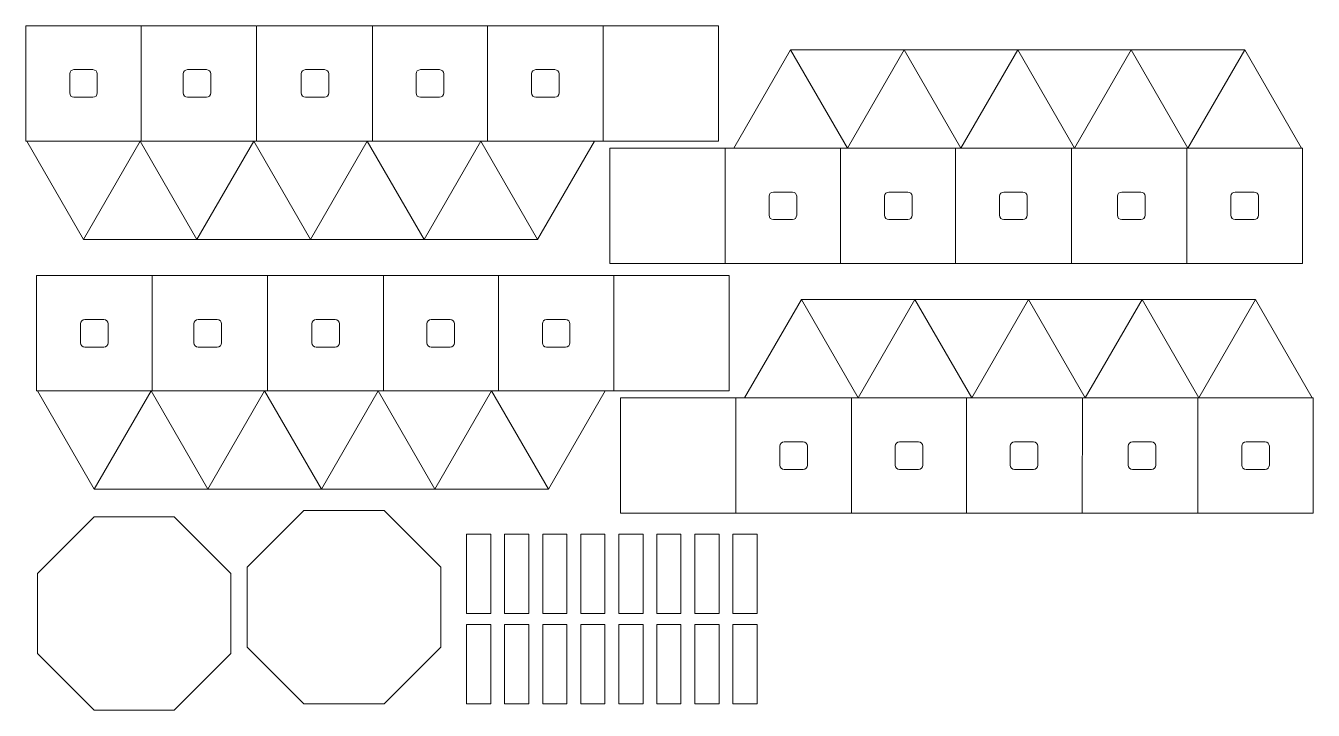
# Model space of a CAD drawing. Header units: inches. Extents: x 0.2 to 22.6, y 11.6 to 23.5.
import ezdxf

# ---------------------------------------------------------------- set-up
doc = ezdxf.new("R2010")
doc.units = ezdxf.units.IN
doc.header["$MEASUREMENT"] = 0
doc.layers.add('Layer 1', color=7, linetype='Continuous')

# ---------------------------------------------------------------- blocks, each defined once
blk = doc.blocks.new('block 2')
at = {"layer": 'Layer 1', "lineweight": 0}
for points in [[(0.184, 23.454), (0.184, 21.448), (2.19, 21.448), (2.19, 23.454), (0.184, 23.454)], [(2.19, 21.448), (4.196, 21.448), (4.196, 23.454), (2.19, 23.454)], [(4.205, 21.448), (6.211, 21.448), (6.211, 23.454), (4.205, 23.454)], [(6.203, 21.448), (8.209, 21.448), (8.209, 23.454), (6.203, 23.454)], [(8.209, 21.448), (10.215, 21.448), (10.215, 23.454), (8.209, 23.454)], [(10.215, 21.448), (12.221, 21.448), (12.221, 23.454), (10.215, 23.454)], [(0.2, 21.448), (1.186, 19.739), (2.173, 21.448)], [(1.186, 19.739), (3.159, 19.739), (2.173, 21.448)], [(1.214, 21.448), (1.214, 21.448)], [(3.159, 19.739), (4.146, 21.448)], [(3.159, 19.739), (5.132, 19.739), (4.146, 21.448)], [(5.132, 19.739), (6.118, 21.448)], [(5.132, 19.739), (7.105, 19.739), (6.118, 21.448)], [(7.105, 19.739), (8.091, 21.448)], [(7.105, 19.739), (9.078, 19.739), (8.091, 21.448)], [(9.078, 19.739), (10.064, 21.448)]]:
    blk.add_lwpolyline(points, dxfattribs=at)
for points in [[(1.427, 22.286), (1.427, 22.245), (1.393, 22.211), (1.352, 22.211), (1.352, 22.211), (1.022, 22.211), (1.022, 22.211), (0.981, 22.211), (0.947, 22.245), (0.947, 22.286), (0.947, 22.286), (0.947, 22.616), (0.947, 22.616), (0.947, 22.657), (0.981, 22.691), (1.022, 22.691), (1.022, 22.691), (1.352, 22.691), (1.352, 22.691), (1.393, 22.691), (1.427, 22.657), (1.427, 22.616), (1.427, 22.616), (1.427, 22.286), (1.427, 22.286)], [(3.399, 22.286), (3.399, 22.245), (3.365, 22.211), (3.324, 22.211), (3.324, 22.211), (2.994, 22.211), (2.994, 22.211), (2.953, 22.211), (2.919, 22.245), (2.919, 22.286), (2.919, 22.286), (2.919, 22.616), (2.919, 22.616), (2.919, 22.657), (2.953, 22.691), (2.994, 22.691), (2.994, 22.691), (3.324, 22.691), (3.324, 22.691), (3.365, 22.691), (3.399, 22.657), (3.399, 22.616), (3.399, 22.616), (3.399, 22.286), (3.399, 22.286)], [(5.448, 22.286), (5.448, 22.245), (5.414, 22.211), (5.373, 22.211), (5.373, 22.211), (5.043, 22.211), (5.043, 22.211), (5.001, 22.211), (4.968, 22.245), (4.968, 22.286), (4.968, 22.286), (4.968, 22.616), (4.968, 22.616), (4.968, 22.657), (5.001, 22.691), (5.043, 22.691), (5.043, 22.691), (5.373, 22.691), (5.373, 22.691), (5.414, 22.691), (5.448, 22.657), (5.448, 22.616), (5.448, 22.616), (5.448, 22.286), (5.448, 22.286)], [(7.446, 22.286), (7.446, 22.245), (7.412, 22.211), (7.371, 22.211), (7.371, 22.211), (7.041, 22.211), (7.041, 22.211), (6.999, 22.211), (6.966, 22.245), (6.966, 22.286), (6.966, 22.286), (6.966, 22.616), (6.966, 22.616), (6.966, 22.657), (6.999, 22.691), (7.041, 22.691), (7.041, 22.691), (7.371, 22.691), (7.371, 22.691), (7.412, 22.691), (7.446, 22.657), (7.446, 22.616), (7.446, 22.616), (7.446, 22.286), (7.446, 22.286)], [(9.452, 22.286), (9.452, 22.245), (9.418, 22.211), (9.377, 22.211), (9.377, 22.211), (9.047, 22.211), (9.047, 22.211), (9.006, 22.211), (8.972, 22.245), (8.972, 22.286), (8.972, 22.286), (8.972, 22.616), (8.972, 22.616), (8.972, 22.657), (9.006, 22.691), (9.047, 22.691), (9.047, 22.691), (9.377, 22.691), (9.377, 22.691), (9.418, 22.691), (9.452, 22.657), (9.452, 22.616), (9.452, 22.616), (9.452, 22.286), (9.452, 22.286)]]:
    blk.add_open_spline(points, degree=3, knots=[0, 0, 0, 0, 1, 1, 1, 2, 2, 2, 3, 3, 3, 4, 4, 4, 5, 5, 5, 6, 6, 6, 7, 7, 7, 8, 8, 8, 8], dxfattribs=at)
blk = doc.blocks.new('block 3')
at = {"layer": 'Layer 1', "lineweight": 0}
for points in [[(13.473, 23.037), (12.487, 21.328)], [(15.446, 23.037), (13.473, 23.037), (14.46, 21.328)], [(15.446, 23.037), (14.46, 21.328)], [(17.419, 23.037), (15.446, 23.037), (16.432, 21.328)], [(17.419, 23.037), (16.432, 21.328)], [(19.392, 23.037), (17.419, 23.037), (18.405, 21.328)], [(19.392, 23.037), (18.405, 21.328)], [(21.365, 23.037), (19.392, 23.037), (20.378, 21.328)], [(22.351, 21.328), (21.365, 23.037), (20.378, 21.328)], [(12.336, 21.328), (10.33, 21.328), (10.33, 19.322), (12.336, 19.322)], [(14.342, 21.328), (12.336, 21.328), (12.336, 19.322), (14.342, 19.322)], [(16.348, 21.328), (14.342, 21.328), (14.342, 19.322), (16.348, 19.322)], [(18.346, 21.328), (16.34, 21.328), (16.34, 19.322), (18.346, 19.322)], [(20.361, 21.328), (18.355, 21.328), (18.355, 19.322), (20.361, 19.322)], [(22.367, 19.322), (22.367, 21.328), (20.361, 21.328), (20.361, 19.322), (22.367, 19.322)], [(21.337, 21.328), (21.337, 21.328)]]:
    blk.add_lwpolyline(points, dxfattribs=at)
for points in [[(13.099, 20.49), (13.099, 20.531), (13.133, 20.565), (13.174, 20.565), (13.174, 20.565), (13.504, 20.565), (13.504, 20.565), (13.545, 20.565), (13.579, 20.531), (13.579, 20.49), (13.579, 20.49), (13.579, 20.16), (13.579, 20.16), (13.579, 20.119), (13.545, 20.085), (13.504, 20.085), (13.504, 20.085), (13.174, 20.085), (13.174, 20.085), (13.133, 20.085), (13.099, 20.119), (13.099, 20.16), (13.099, 20.16), (13.099, 20.49), (13.099, 20.49)], [(15.105, 20.49), (15.105, 20.531), (15.139, 20.565), (15.18, 20.565), (15.18, 20.565), (15.51, 20.565), (15.51, 20.565), (15.552, 20.565), (15.585, 20.531), (15.585, 20.49), (15.585, 20.49), (15.585, 20.16), (15.585, 20.16), (15.585, 20.119), (15.552, 20.085), (15.51, 20.085), (15.51, 20.085), (15.18, 20.085), (15.18, 20.085), (15.139, 20.085), (15.105, 20.119), (15.105, 20.16), (15.105, 20.16), (15.105, 20.49), (15.105, 20.49)], [(17.103, 20.49), (17.103, 20.531), (17.137, 20.565), (17.178, 20.565), (17.178, 20.565), (17.508, 20.565), (17.508, 20.565), (17.549, 20.565), (17.583, 20.531), (17.583, 20.49), (17.583, 20.49), (17.583, 20.16), (17.583, 20.16), (17.583, 20.119), (17.549, 20.085), (17.508, 20.085), (17.508, 20.085), (17.178, 20.085), (17.178, 20.085), (17.137, 20.085), (17.103, 20.119), (17.103, 20.16), (17.103, 20.16), (17.103, 20.49), (17.103, 20.49)], [(19.152, 20.49), (19.152, 20.531), (19.185, 20.565), (19.227, 20.565), (19.227, 20.565), (19.557, 20.565), (19.557, 20.565), (19.598, 20.565), (19.632, 20.531), (19.632, 20.49), (19.632, 20.49), (19.632, 20.16), (19.632, 20.16), (19.632, 20.119), (19.598, 20.085), (19.557, 20.085), (19.557, 20.085), (19.227, 20.085), (19.227, 20.085), (19.185, 20.085), (19.152, 20.119), (19.152, 20.16), (19.152, 20.16), (19.152, 20.49), (19.152, 20.49)], [(21.124, 20.49), (21.124, 20.531), (21.158, 20.565), (21.199, 20.565), (21.199, 20.565), (21.529, 20.565), (21.529, 20.565), (21.57, 20.565), (21.604, 20.531), (21.604, 20.49), (21.604, 20.49), (21.604, 20.16), (21.604, 20.16), (21.604, 20.119), (21.57, 20.085), (21.529, 20.085), (21.529, 20.085), (21.199, 20.085), (21.199, 20.085), (21.158, 20.085), (21.124, 20.119), (21.124, 20.16), (21.124, 20.16), (21.124, 20.49), (21.124, 20.49)]]:
    blk.add_open_spline(points, degree=3, knots=[0, 0, 0, 0, 1, 1, 1, 2, 2, 2, 3, 3, 3, 4, 4, 4, 5, 5, 5, 6, 6, 6, 7, 7, 7, 8, 8, 8, 8], dxfattribs=at)
blk = doc.blocks.new('block 4')
at = {"layer": 'Layer 1', "lineweight": 0}
for points in [[(0.372, 19.114), (0.372, 17.108), (2.378, 17.108), (2.378, 19.114), (0.372, 19.114)], [(2.378, 17.108), (4.384, 17.108), (4.384, 19.114), (2.378, 19.114)], [(4.393, 17.108), (6.399, 17.108), (6.399, 19.114), (4.393, 19.114)], [(6.39, 17.108), (8.397, 17.108), (8.397, 19.114), (6.39, 19.114)], [(8.397, 17.108), (10.403, 17.108), (10.403, 19.114), (8.397, 19.114)], [(10.403, 17.108), (12.409, 17.108), (12.409, 19.114), (10.403, 19.114)], [(0.388, 17.108), (1.374, 15.399), (2.361, 17.108)], [(1.374, 15.399), (3.347, 15.399), (2.361, 17.108)], [(1.402, 17.108), (1.402, 17.108)], [(3.347, 15.399), (4.333, 17.108)], [(3.347, 15.399), (5.32, 15.399), (4.333, 17.108)], [(5.32, 15.399), (6.306, 17.108)], [(5.32, 15.399), (7.293, 15.399), (6.306, 17.108)], [(7.293, 15.399), (8.279, 17.108)], [(7.293, 15.399), (9.265, 15.399), (8.279, 17.108)], [(9.265, 15.399), (10.252, 17.108)]]:
    blk.add_lwpolyline(points, dxfattribs=at)
for points in [[(1.615, 17.946), (1.615, 17.905), (1.581, 17.871), (1.54, 17.871), (1.54, 17.871), (1.21, 17.871), (1.21, 17.871), (1.168, 17.871), (1.135, 17.905), (1.135, 17.946), (1.135, 17.946), (1.135, 18.276), (1.135, 18.276), (1.135, 18.317), (1.168, 18.351), (1.21, 18.351), (1.21, 18.351), (1.54, 18.351), (1.54, 18.351), (1.581, 18.351), (1.615, 18.317), (1.615, 18.276), (1.615, 18.276), (1.615, 17.946), (1.615, 17.946)], [(3.587, 17.946), (3.587, 17.905), (3.553, 17.871), (3.512, 17.871), (3.512, 17.871), (3.182, 17.871), (3.182, 17.871), (3.141, 17.871), (3.107, 17.905), (3.107, 17.946), (3.107, 17.946), (3.107, 18.276), (3.107, 18.276), (3.107, 18.317), (3.141, 18.351), (3.182, 18.351), (3.182, 18.351), (3.512, 18.351), (3.512, 18.351), (3.553, 18.351), (3.587, 18.317), (3.587, 18.276), (3.587, 18.276), (3.587, 17.946), (3.587, 17.946)], [(5.636, 17.946), (5.636, 17.905), (5.602, 17.871), (5.56, 17.871), (5.56, 17.871), (5.231, 17.871), (5.231, 17.871), (5.189, 17.871), (5.156, 17.905), (5.156, 17.946), (5.156, 17.946), (5.156, 18.276), (5.156, 18.276), (5.156, 18.317), (5.189, 18.351), (5.231, 18.351), (5.231, 18.351), (5.56, 18.351), (5.56, 18.351), (5.602, 18.351), (5.636, 18.317), (5.636, 18.276), (5.636, 18.276), (5.636, 17.946), (5.636, 17.946)], [(7.634, 17.946), (7.634, 17.905), (7.6, 17.871), (7.558, 17.871), (7.558, 17.871), (7.229, 17.871), (7.229, 17.871), (7.187, 17.871), (7.154, 17.905), (7.154, 17.946), (7.154, 17.946), (7.154, 18.276), (7.154, 18.276), (7.154, 18.317), (7.187, 18.351), (7.229, 18.351), (7.229, 18.351), (7.558, 18.351), (7.558, 18.351), (7.6, 18.351), (7.634, 18.317), (7.634, 18.276), (7.634, 18.276), (7.634, 17.946), (7.634, 17.946)], [(9.64, 17.946), (9.64, 17.905), (9.606, 17.871), (9.565, 17.871), (9.565, 17.871), (9.235, 17.871), (9.235, 17.871), (9.193, 17.871), (9.16, 17.905), (9.16, 17.946), (9.16, 17.946), (9.16, 18.276), (9.16, 18.276), (9.16, 18.317), (9.193, 18.351), (9.235, 18.351), (9.235, 18.351), (9.565, 18.351), (9.565, 18.351), (9.606, 18.351), (9.64, 18.317), (9.64, 18.276), (9.64, 18.276), (9.64, 17.946), (9.64, 17.946)]]:
    blk.add_open_spline(points, degree=3, knots=[0, 0, 0, 0, 1, 1, 1, 2, 2, 2, 3, 3, 3, 4, 4, 4, 5, 5, 5, 6, 6, 6, 7, 7, 7, 8, 8, 8, 8], dxfattribs=at)
blk = doc.blocks.new('block 5')
at = {"layer": 'Layer 1', "lineweight": 0}
for points in [[(13.661, 18.697), (12.675, 16.989)], [(15.634, 18.697), (13.661, 18.697), (14.648, 16.989)], [(15.634, 18.697), (14.648, 16.989)], [(17.607, 18.697), (15.634, 18.697), (16.62, 16.988)], [(17.607, 18.697), (16.62, 16.988)], [(19.58, 18.697), (17.607, 18.697), (18.593, 16.988)], [(19.58, 18.697), (18.593, 16.988)], [(21.552, 18.697), (19.58, 18.697), (20.566, 16.988)], [(22.539, 16.988), (21.552, 18.697), (20.566, 16.988)], [(12.524, 16.988), (10.518, 16.988), (10.517, 14.982), (12.524, 14.982)], [(14.53, 16.988), (12.524, 16.988), (12.524, 14.982), (14.53, 14.982)], [(16.536, 16.988), (14.53, 16.988), (14.53, 14.982), (16.536, 14.982)], [(18.534, 16.988), (16.528, 16.988), (16.528, 14.982), (18.534, 14.982)], [(20.549, 16.988), (18.543, 16.988), (18.542, 14.982), (20.549, 14.982)], [(22.555, 14.982), (22.555, 16.988), (20.549, 16.988), (20.549, 14.982), (22.555, 14.982)], [(21.525, 16.988), (21.525, 16.988)]]:
    blk.add_lwpolyline(points, dxfattribs=at)
for points in [[(13.287, 16.15), (13.287, 16.192), (13.32, 16.225), (13.362, 16.225), (13.362, 16.225), (13.692, 16.225), (13.692, 16.225), (13.733, 16.225), (13.767, 16.192), (13.767, 16.15), (13.767, 16.15), (13.767, 15.82), (13.767, 15.82), (13.767, 15.779), (13.733, 15.745), (13.692, 15.745), (13.692, 15.745), (13.362, 15.745), (13.362, 15.745), (13.32, 15.745), (13.287, 15.779), (13.287, 15.82), (13.287, 15.82), (13.287, 16.15), (13.287, 16.15)], [(15.293, 16.15), (15.293, 16.192), (15.327, 16.225), (15.368, 16.225), (15.368, 16.225), (15.698, 16.225), (15.698, 16.225), (15.739, 16.225), (15.773, 16.192), (15.773, 16.15), (15.773, 16.15), (15.773, 15.82), (15.773, 15.82), (15.773, 15.779), (15.739, 15.745), (15.698, 15.745), (15.698, 15.745), (15.368, 15.745), (15.368, 15.745), (15.327, 15.745), (15.293, 15.779), (15.293, 15.82), (15.293, 15.82), (15.293, 16.15), (15.293, 16.15)], [(17.291, 16.15), (17.291, 16.192), (17.325, 16.225), (17.366, 16.225), (17.366, 16.225), (17.696, 16.225), (17.696, 16.225), (17.737, 16.225), (17.771, 16.192), (17.771, 16.15), (17.771, 16.15), (17.771, 15.82), (17.771, 15.82), (17.771, 15.779), (17.737, 15.745), (17.696, 15.745), (17.696, 15.745), (17.366, 15.745), (17.366, 15.745), (17.325, 15.745), (17.291, 15.779), (17.291, 15.82), (17.291, 15.82), (17.291, 16.15), (17.291, 16.15)], [(19.34, 16.15), (19.34, 16.192), (19.373, 16.225), (19.415, 16.225), (19.415, 16.225), (19.744, 16.225), (19.744, 16.225), (19.786, 16.225), (19.82, 16.192), (19.82, 16.15), (19.82, 16.15), (19.82, 15.82), (19.82, 15.82), (19.82, 15.779), (19.786, 15.745), (19.744, 15.745), (19.744, 15.745), (19.415, 15.745), (19.415, 15.745), (19.373, 15.745), (19.34, 15.779), (19.34, 15.82), (19.34, 15.82), (19.34, 16.15), (19.34, 16.15)], [(21.312, 16.15), (21.312, 16.192), (21.345, 16.225), (21.387, 16.225), (21.387, 16.225), (21.717, 16.225), (21.717, 16.225), (21.758, 16.225), (21.792, 16.192), (21.792, 16.15), (21.792, 16.15), (21.792, 15.82), (21.792, 15.82), (21.792, 15.779), (21.758, 15.745), (21.717, 15.745), (21.717, 15.745), (21.387, 15.745), (21.387, 15.745), (21.345, 15.745), (21.312, 15.779), (21.312, 15.82), (21.312, 15.82), (21.312, 16.15), (21.312, 16.15)]]:
    blk.add_open_spline(points, degree=3, knots=[0, 0, 0, 0, 1, 1, 1, 2, 2, 2, 3, 3, 3, 4, 4, 4, 5, 5, 5, 6, 6, 6, 7, 7, 7, 8, 8, 8, 8], dxfattribs=at)
blk = doc.blocks.new('block 7')
at = {"layer": 'Layer 1', "lineweight": 0}
for points in [[(8.267, 13.241), (8.267, 14.617), (7.845, 14.617), (7.845, 13.241), (8.267, 13.241)], [(8.927, 13.241), (8.927, 14.617), (8.505, 14.617), (8.505, 13.241), (8.927, 13.241)], [(9.588, 13.241), (9.588, 14.617), (9.166, 14.617), (9.166, 13.241), (9.588, 13.241)], [(10.248, 13.241), (10.248, 14.617), (9.826, 14.617), (9.826, 13.241), (10.248, 13.241)], [(10.909, 13.241), (10.909, 14.617), (10.487, 14.617), (10.487, 13.241), (10.909, 13.241)], [(11.569, 13.241), (11.569, 14.617), (11.147, 14.617), (11.147, 13.241), (11.569, 13.241)], [(12.23, 13.241), (12.23, 14.617), (11.808, 14.617), (11.808, 13.241), (12.23, 13.241)], [(12.89, 13.241), (12.89, 14.617), (12.468, 14.617), (12.468, 13.241), (12.89, 13.241)]]:
    blk.add_lwpolyline(points, dxfattribs=at)
blk = doc.blocks.new('block 8')
at = {"layer": 'Layer 1', "lineweight": 0}
for points in [[(8.267, 11.672), (8.267, 13.048), (7.845, 13.048), (7.845, 11.672), (8.267, 11.672)], [(8.927, 11.672), (8.927, 13.048), (8.505, 13.048), (8.505, 11.672), (8.927, 11.672)], [(9.588, 11.672), (9.588, 13.048), (9.166, 13.048), (9.166, 11.672), (9.588, 11.672)], [(10.248, 11.672), (10.248, 13.048), (9.826, 13.048), (9.826, 11.672), (10.248, 11.672)], [(10.909, 11.672), (10.909, 13.048), (10.487, 13.048), (10.487, 11.672), (10.909, 11.672)], [(11.569, 11.672), (11.569, 13.048), (11.147, 13.048), (11.147, 11.672), (11.569, 11.672)], [(12.23, 11.672), (12.23, 13.048), (11.808, 13.048), (11.808, 11.672), (12.23, 11.672)], [(12.89, 11.672), (12.89, 13.048), (12.468, 13.048), (12.468, 11.672), (12.89, 11.672)]]:
    blk.add_lwpolyline(points, dxfattribs=at)
blk = doc.blocks.new('block 6')
at = {"layer": 'Layer 1', "lineweight": 0}
for points in [[(5.017, 11.672), (4.033, 12.656), (4.033, 14.049), (5.017, 15.033), (6.409, 15.033), (7.394, 14.049), (7.394, 12.656), (6.409, 11.672), (5.017, 11.672)], [(1.372, 11.56), (0.388, 12.545), (0.388, 13.937), (1.372, 14.921), (2.764, 14.921), (3.749, 13.937), (3.749, 12.545), (2.764, 11.56), (1.372, 11.56)]]:
    blk.add_lwpolyline(points, dxfattribs=at)
at = {"layer": 'Layer 1'}
for name in ['block 7', 'block 8']:
    blk.add_blockref(name, (0, 0), dxfattribs=at)

msp = doc.modelspace()

# ---------------------------------------------------------------- block references
at = {"layer": 'Layer 1'}
for name in ['block 2', 'block 3', 'block 4', 'block 5', 'block 6']:
    msp.add_blockref(name, (0, 0), dxfattribs=at)

doc.saveas('drawing.dxf')
